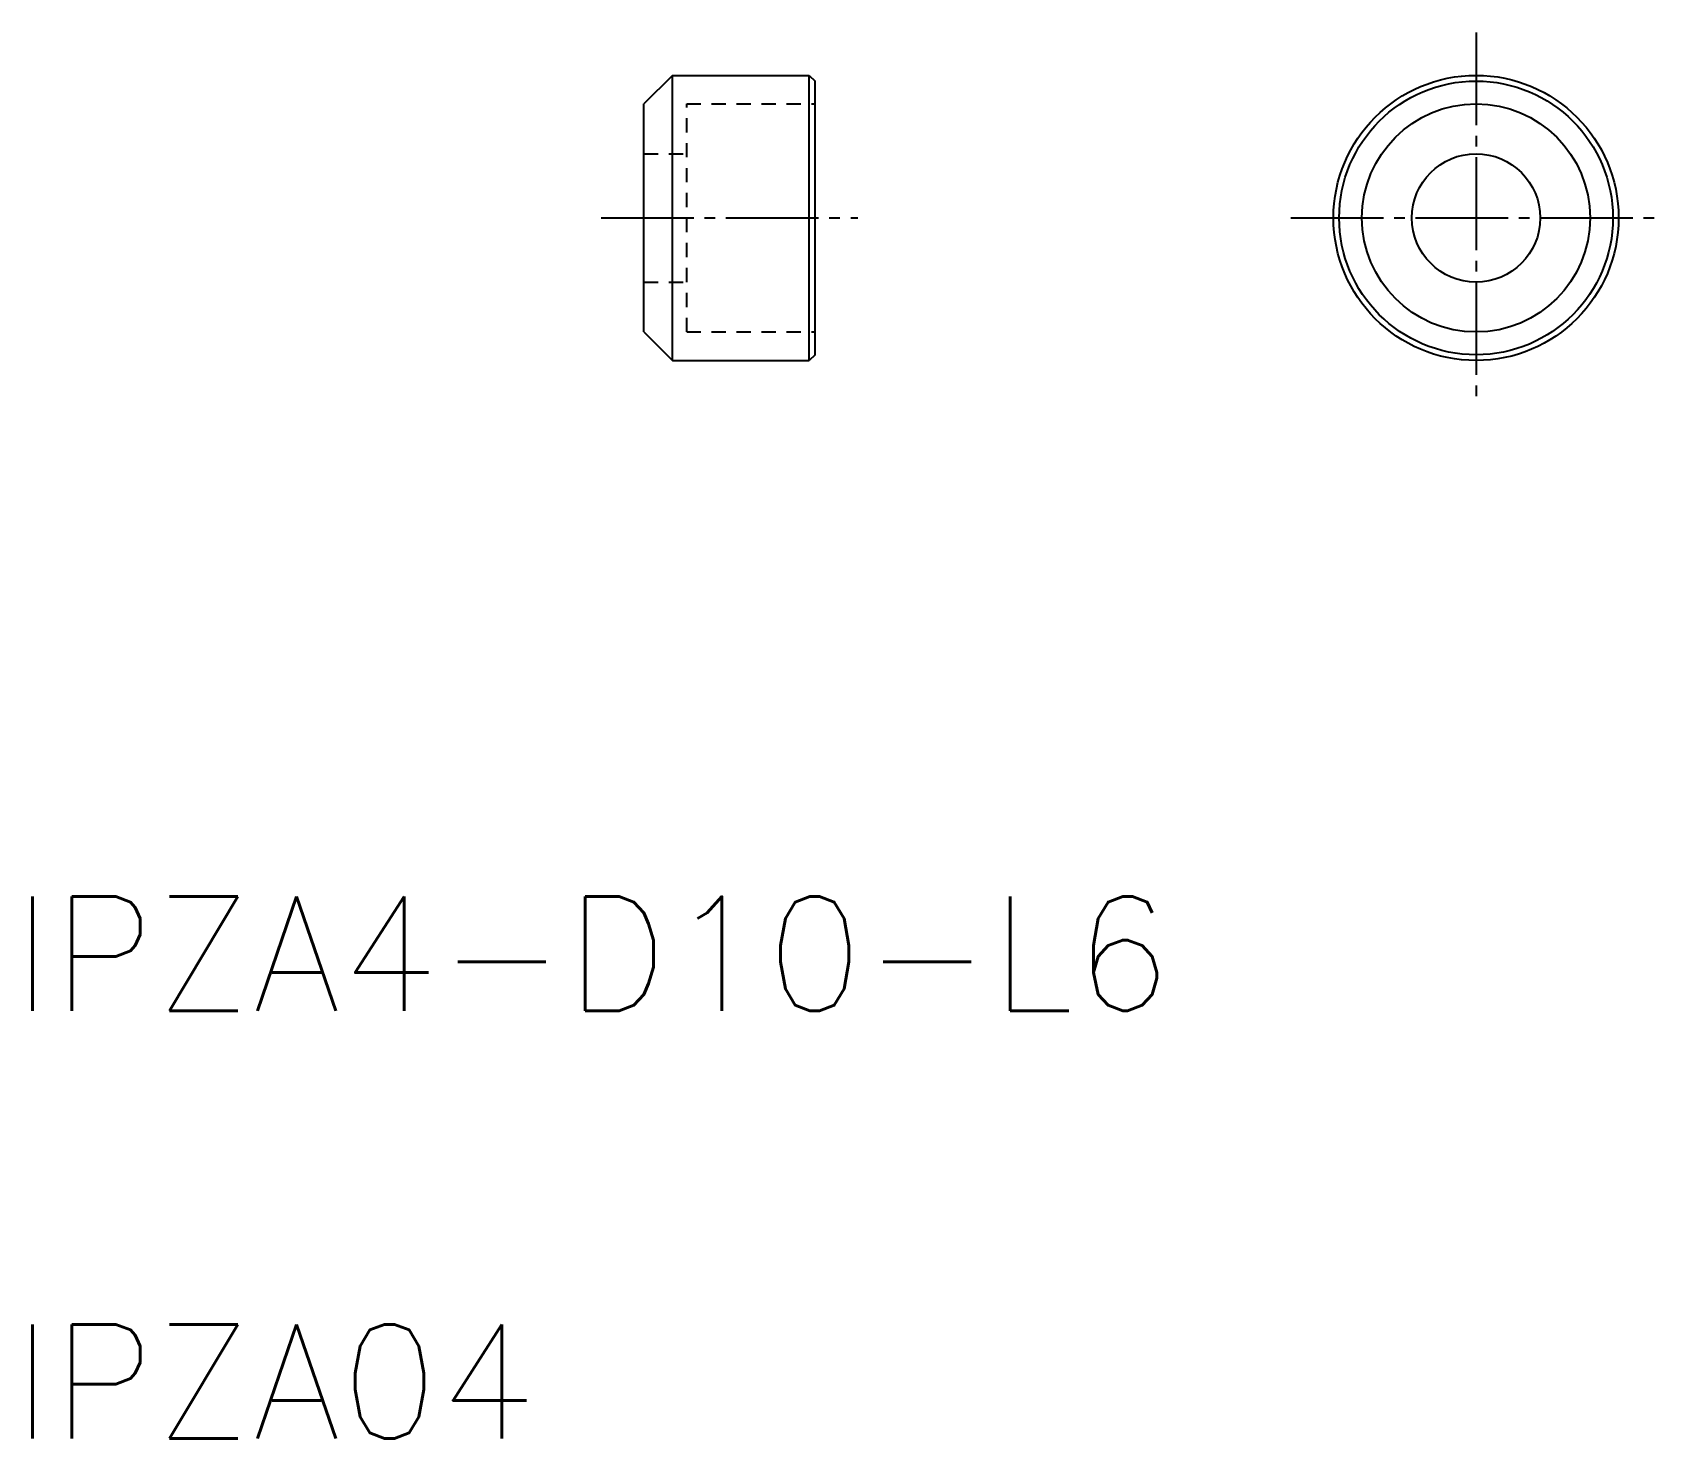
# Model space of a CAD drawing. Extents: x 112.9 to 170, y 50.8 to 100.1.
import ezdxf

# ---------------------------------------------------------------- set-up
doc = ezdxf.new("R2010")
doc.units = 0
doc.header["$LTSCALE"] = 0.25
doc.linetypes.add('CENTER', pattern=[17.5, 13, -1.5, 1.5, -1.5])
doc.linetypes.add('DASHED', pattern=[3.5, 2, -1.5])
doc.layers.get('0').update_dxf_attribs({"linetype": 'CONTINUOUS'})
doc.layers.add('CENTER', color=1, linetype='CENTER')
doc.styles.get("Standard").update_dxf_attribs({"font": 'txt.shx'})

msp = doc.modelspace()

# ---------------------------------------------------------------- linework, layer by layer
at = {"color": 7, "linetype": 'CONTINUOUS'}
for p, q in [((135.324, 98.596), (134.324, 97.596)), ((135.324, 98.596), (140.124, 98.596)), ((135.324, 88.596), (135.324, 98.596)), ((140.124, 98.596), (140.324, 98.396)), ((140.124, 88.596), (140.124, 98.596)), ((140.324, 88.796), (140.324, 98.396)), ((134.324, 89.596), (134.324, 97.596)), ((134.324, 89.596), (135.324, 88.596)), ((135.324, 88.596), (140.124, 88.596)), ((140.324, 88.796), (140.124, 88.596))]:
    msp.add_line(p, q, dxfattribs=at)
at = {"color": 3, "linetype": 'DASHED'}
for p, q in [((135.824, 97.596), (140.324, 97.596)), ((135.824, 89.596), (135.824, 97.596)), ((134.324, 95.846), (135.824, 95.846)), ((134.324, 91.346), (135.824, 91.346)), ((135.824, 89.596), (140.324, 89.596))]:
    msp.add_line(p, q, dxfattribs=at)
at = {"color": 7, "linetype": 'CONTINUOUS'}
for radius in [5, 4.8, 4, 2.25]:
    msp.add_circle((163.504, 93.596), radius, dxfattribs=at)
at = {"layer": 'CENTER', "color": 1, "linetype": 'CENTER'}
for p, q in [((163.504, 100.096), (163.504, 87.096)), ((132.824, 93.596), (141.824, 93.596)), ((157.004, 93.596), (170.004, 93.596))]:
    msp.add_line(p, q, dxfattribs=at)

# ---------------------------------------------------------------- texts
for s, p in [('IPZA4-D10-L6', (112.201, 65.795)), ('IPZA04', (112.201, 50.795))]:
    msp.add_text(s, height=4).set_placement(p)

doc.saveas('drawing.dxf')
